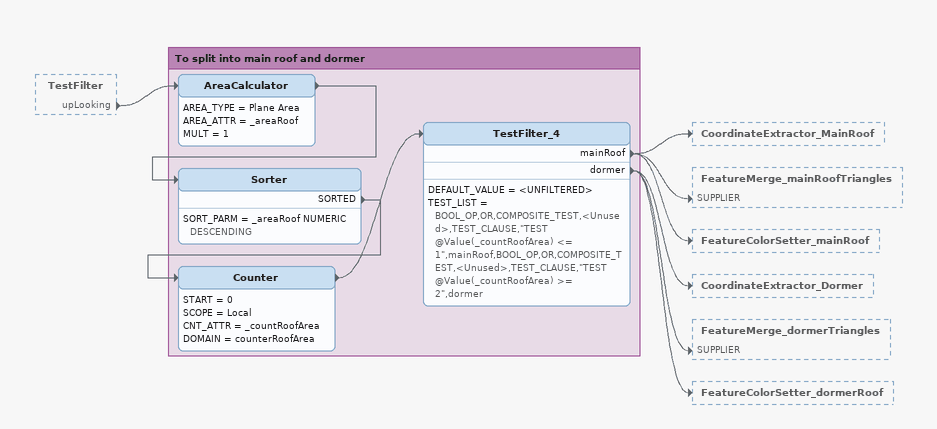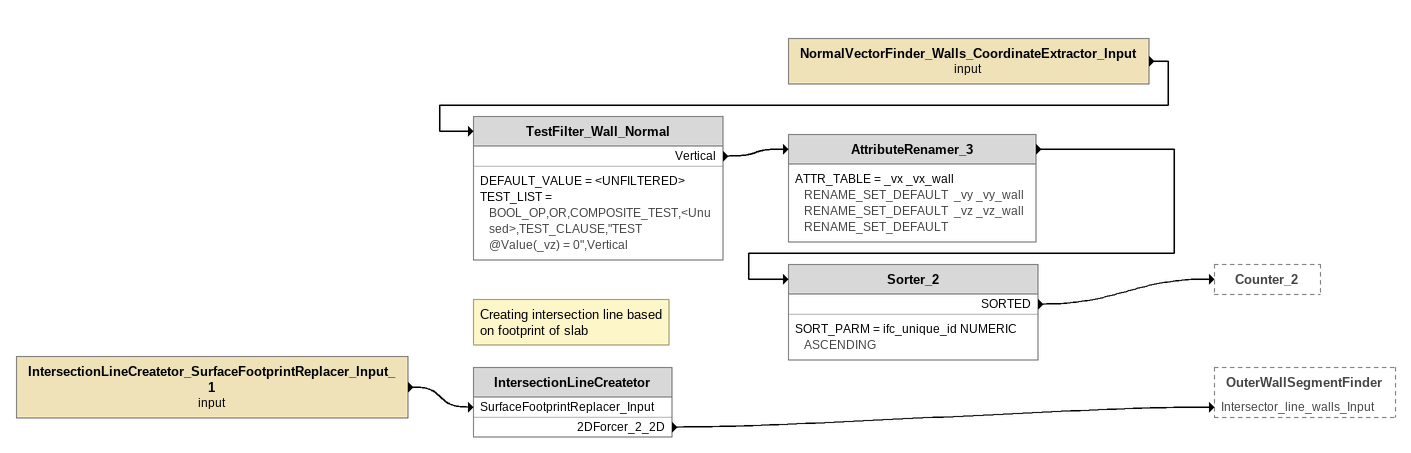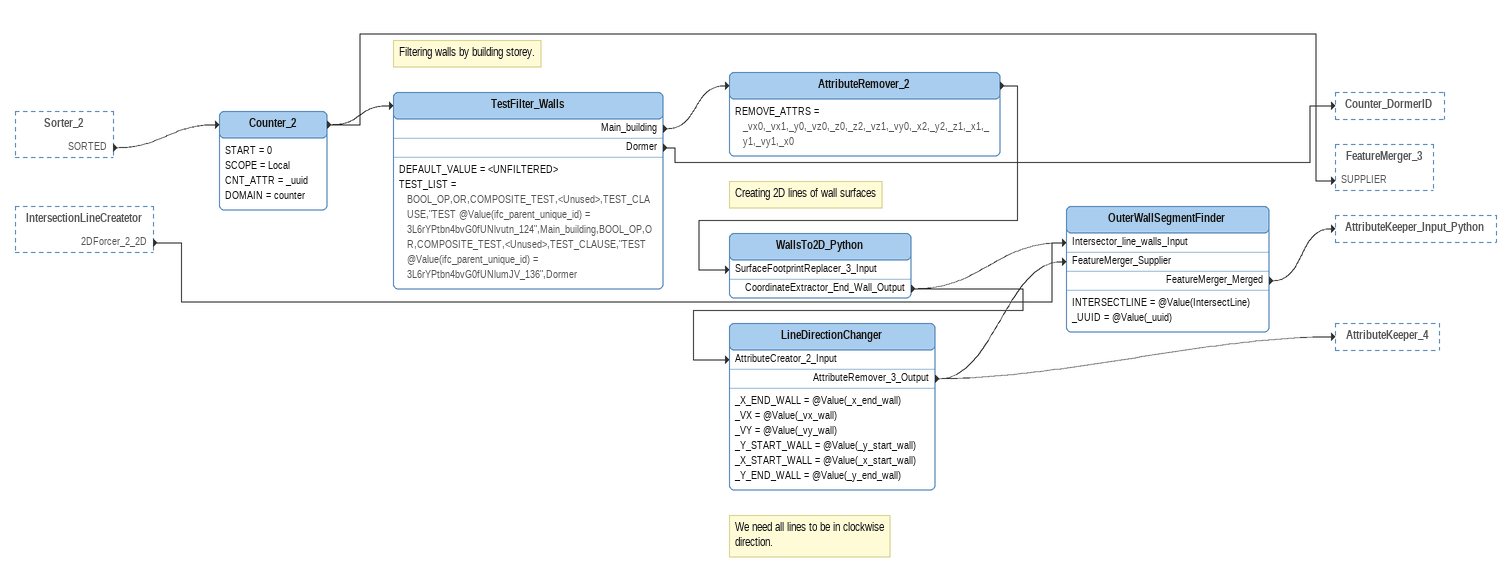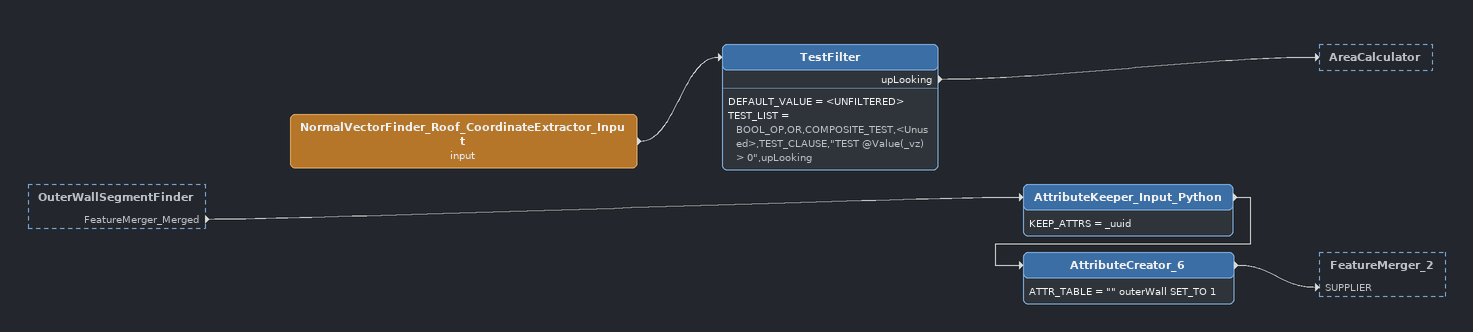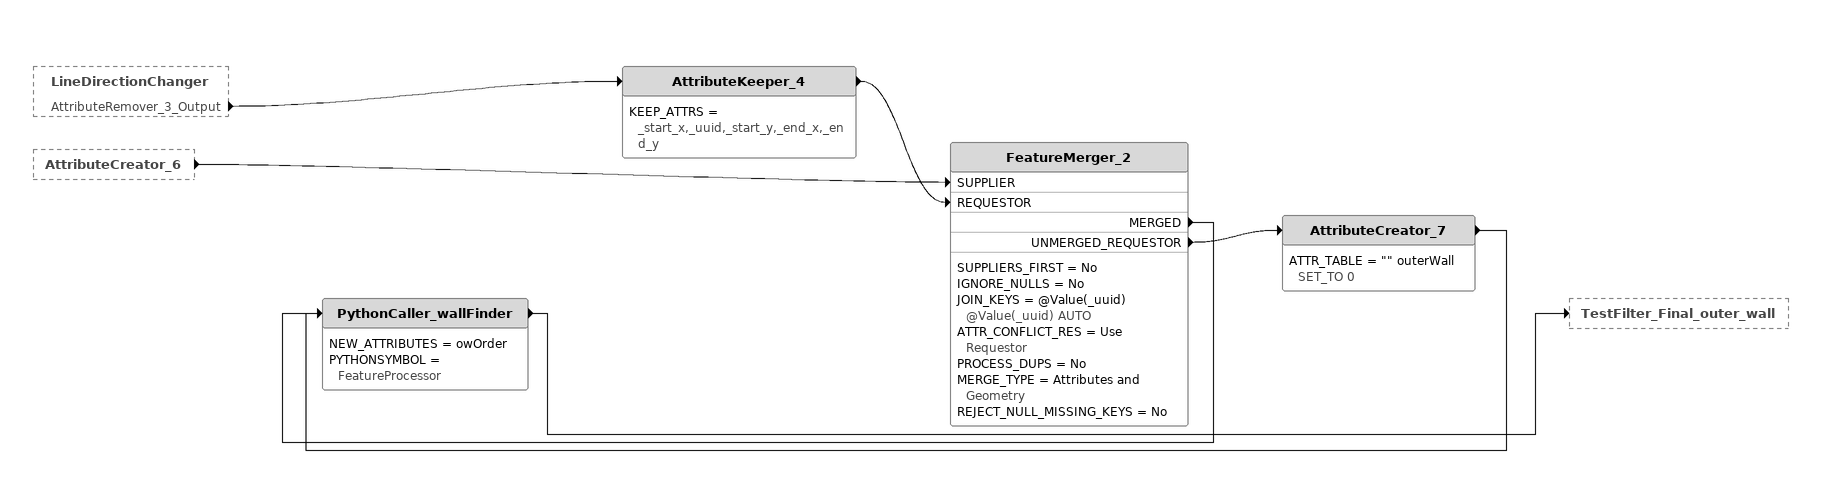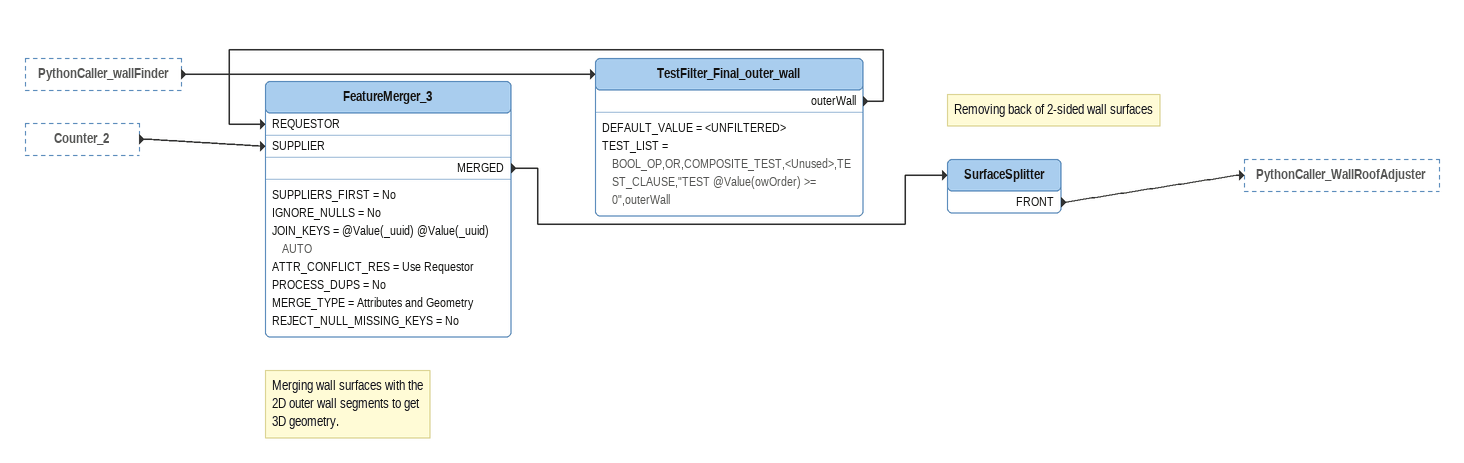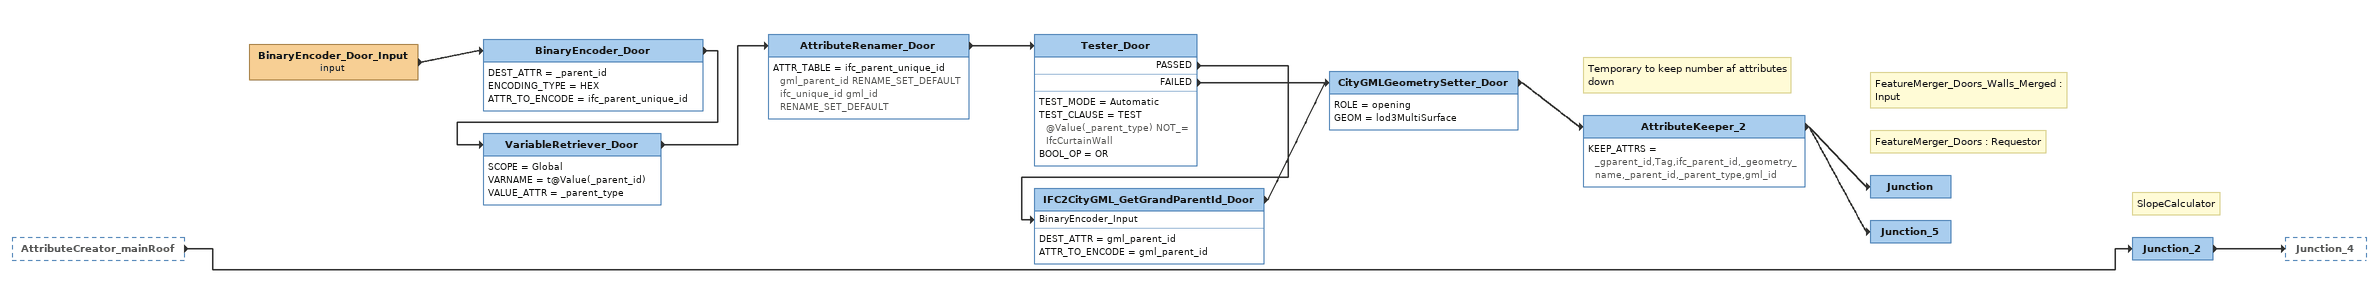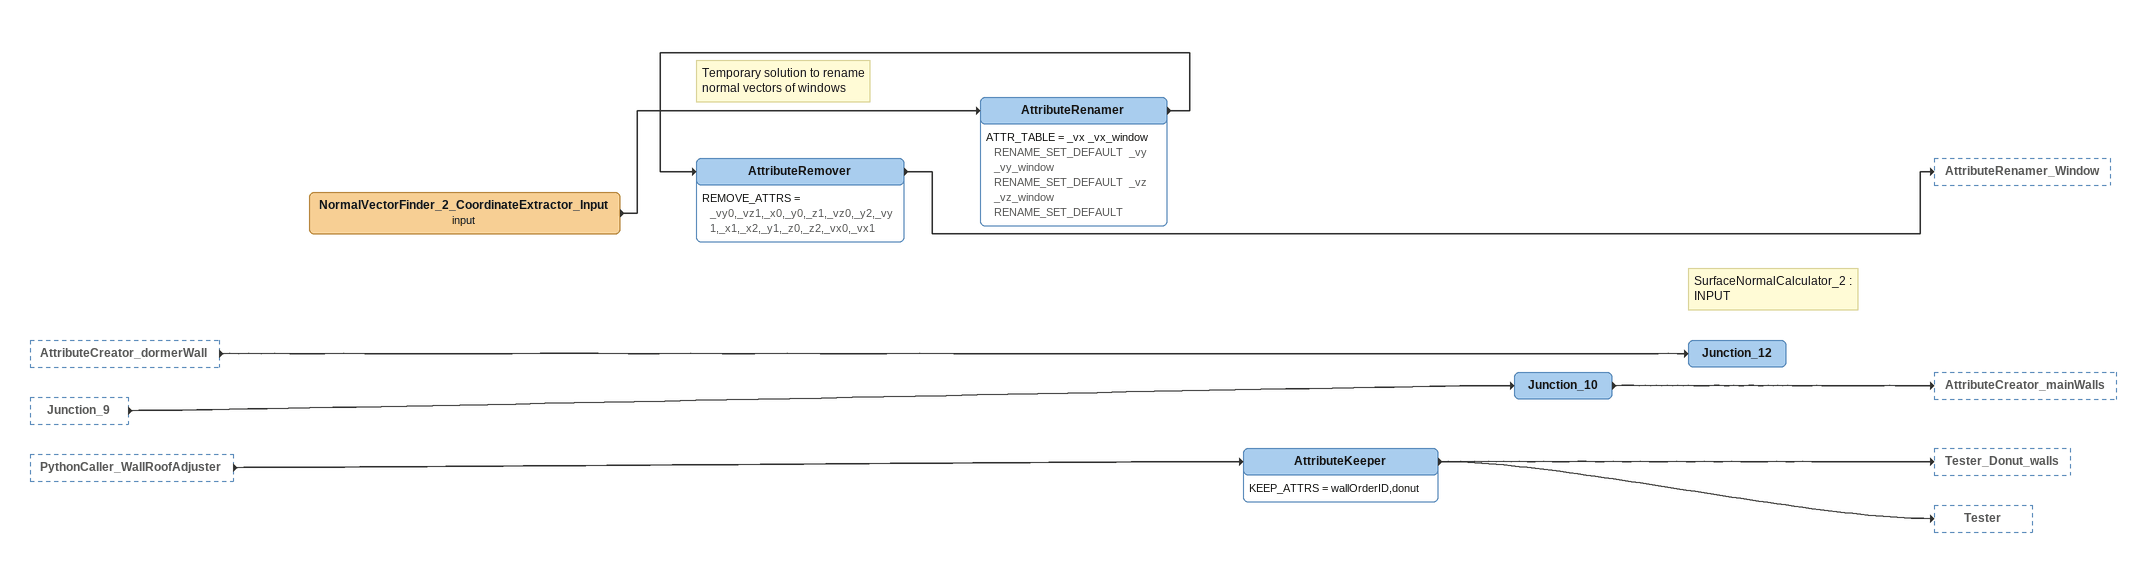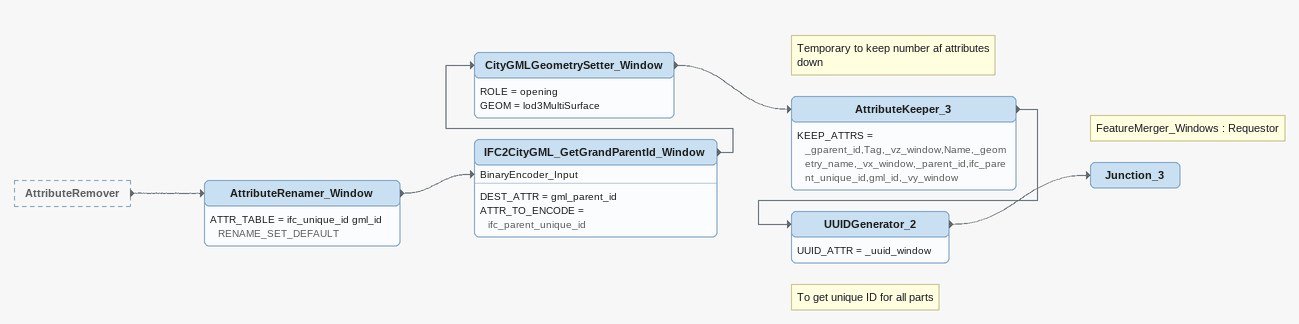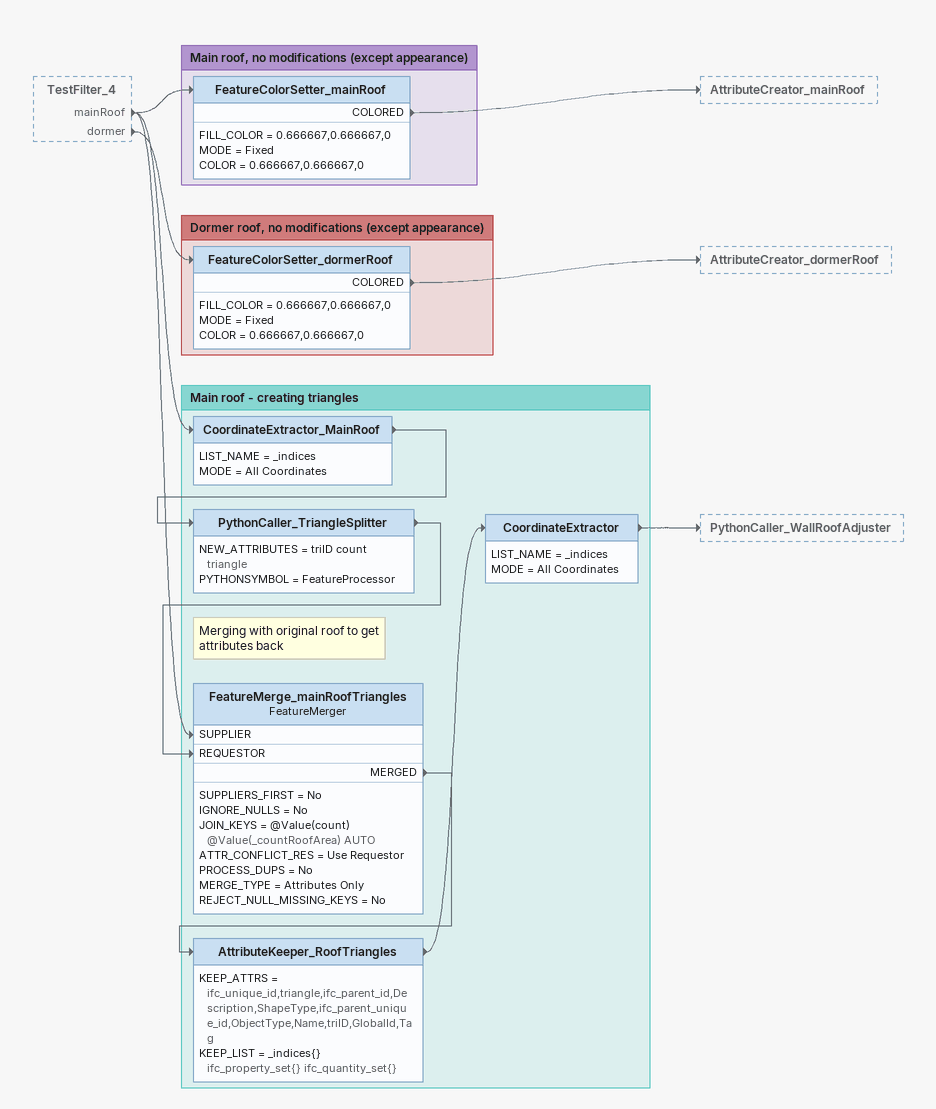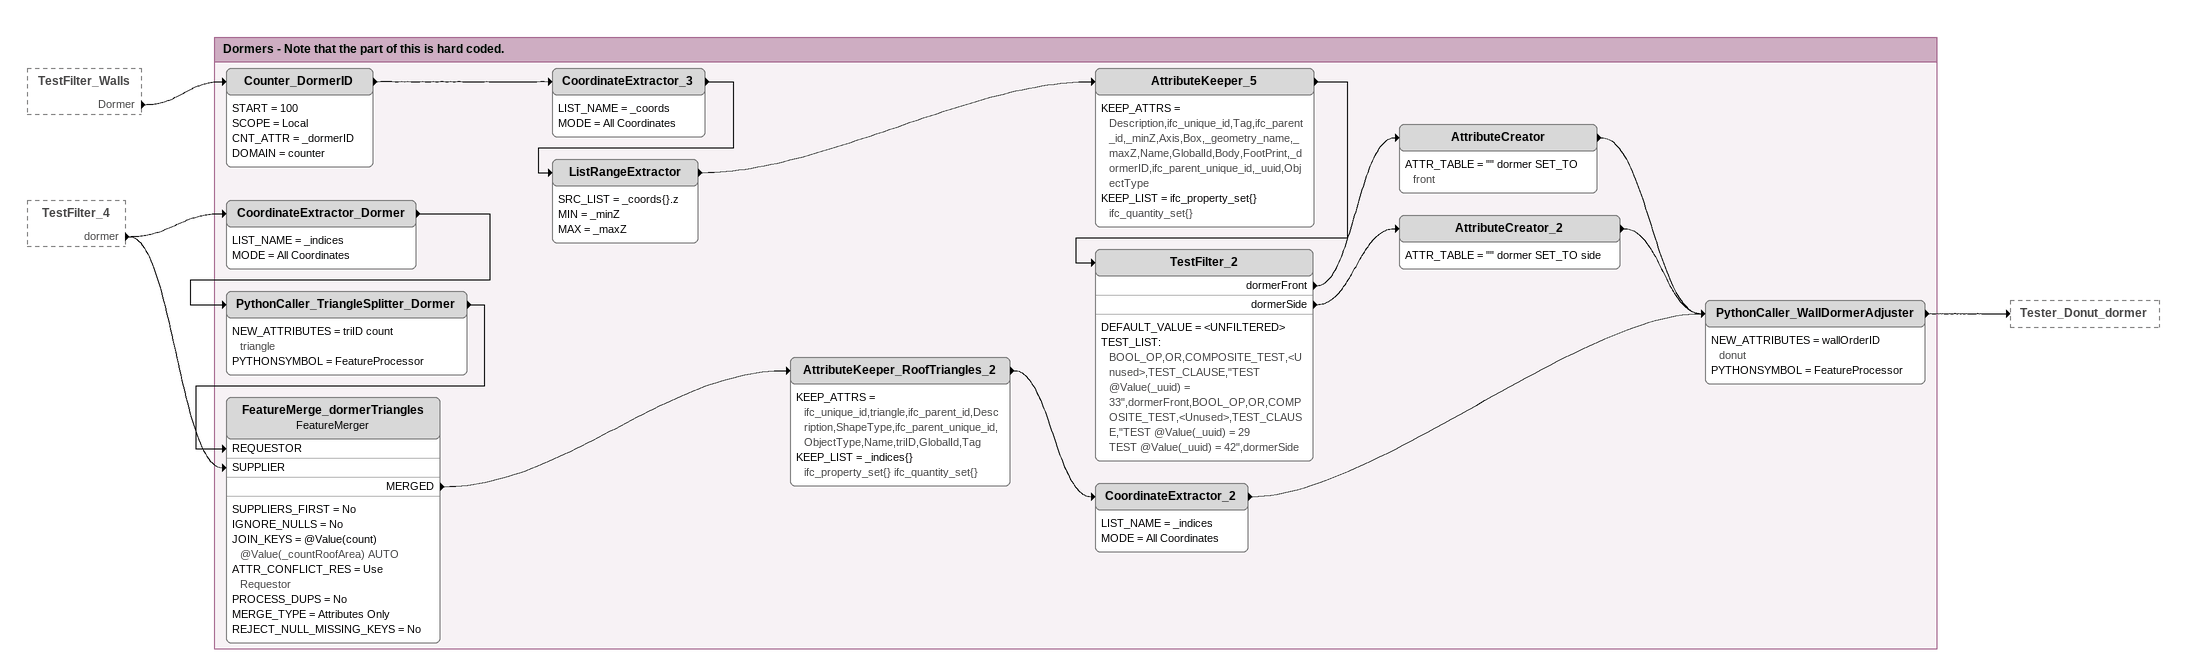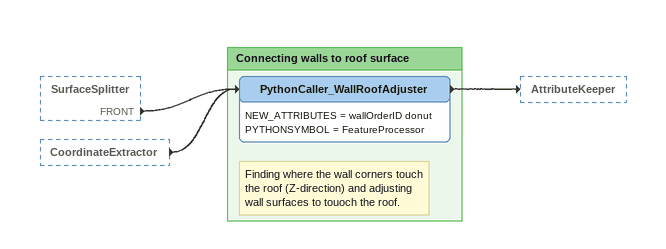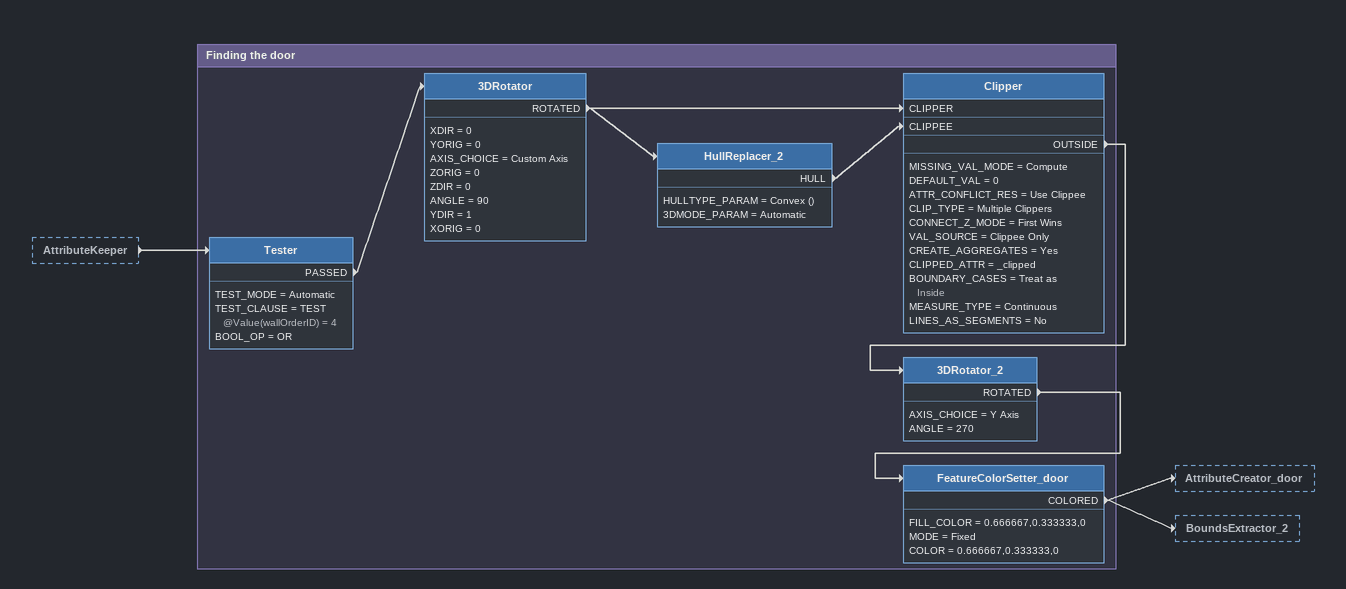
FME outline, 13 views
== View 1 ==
TestFilter [outside]
    upLooking -> AreaCalculator

Bookmark: To split into main roof and dormer
AreaCalculator
    AREA_TYPE = Plane Area
    AREA_ATTR = _areaRoof
    MULT = 1
    -> Sorter
Sorter
    SORT_PARM = _areaRoof NUMERIC DESCENDING
    SORTED -> Counter
Counter
    START = 0
    SCOPE = Local
    CNT_ATTR = _countRoofArea
    DOMAIN = counterRoofArea
    -> TestFilter_4
TestFilter_4
    DEFAULT_VALUE = <UNFILTERED>
    TEST_LIST = BOOL_OP,OR,COMPOSITE_TEST,<Unused>,TEST_CLAUSE,"TEST @Value(_countRoofArea) <= 1",mainRoof,BOOL_OP,OR,COMPOSITE_TEST,<Unused>,TEST_CLAUSE,"TEST @Value(_countRoofArea) >= 2",dormer
    mainRoof -> CoordinateExtractor_MainRoof
    mainRoof -> FeatureMerge_mainRoofTriangles [SUPPLIER]
    mainRoof -> FeatureColorSetter_mainRoof
    dormer -> CoordinateExtractor_Dormer
    dormer -> FeatureMerge_dormerTriangles [SUPPLIER]
    dormer -> FeatureColorSetter_dormerRoof

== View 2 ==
IntersectionLineCreatetor_SurfaceFootprintReplacer_Input_1 (input)
    -> IntersectionLineCreatetor [SurfaceFootprintReplacer_Input]
Note: Creating intersection line based / on footprint of slab
IntersectionLineCreatetor
    2DForcer_2_2D -> OuterWallSegmentFinder [Intersector_line_walls_Input]
NormalVectorFinder_Walls_CoordinateExtractor_Input (input)
    -> TestFilter_Wall_Normal
TestFilter_Wall_Normal
    DEFAULT_VALUE = <UNFILTERED>
    TEST_LIST = BOOL_OP,OR,COMPOSITE_TEST,<Unused>,TEST_CLAUSE,"TEST @Value(_vz) = 0",Vertical
    Vertical -> AttributeRenamer_3
AttributeRenamer_3
    ATTR_TABLE = _vx _vx_wall RENAME_SET_DEFAULT  _vy _vy_wall RENAME_SET_DEFAULT  _vz _vz_wall RENAME_SET_DEFAULT
    -> Sorter_2
Sorter_2
    SORT_PARM = ifc_unique_id NUMERIC ASCENDING
    SORTED -> Counter_2

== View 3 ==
Sorter_2 [outside]
    SORTED -> Counter_2
IntersectionLineCreatetor [outside]
    2DForcer_2_2D -> OuterWallSegmentFinder [Intersector_line_walls_Input]
Counter_2
    START = 0
    SCOPE = Local
    CNT_ATTR = _uuid
    DOMAIN = counter
    -> TestFilter_Walls
    -> FeatureMerger_3 [SUPPLIER]
Note: Filtering walls by building storey.
TestFilter_Walls
    DEFAULT_VALUE = <UNFILTERED>
    TEST_LIST = BOOL_OP,OR,COMPOSITE_TEST,<Unused>,TEST_CLAUSE,"TEST @Value(ifc_parent_unique_id) = 3L6rYPtbn4bvG0fUNlvutn_124",Main_building,BOOL_OP,OR,COMPOSITE_TEST,<Unused>,TEST_CLAUSE,"TEST @Value(ifc_parent_unique_id) = 3L6rYPtbn4bvG0fUNlumJV_136",Dormer
    Main_building -> AttributeRemover_2
    Dormer -> Counter_DormerID
AttributeRemover_2
    REMOVE_ATTRS = _vx0,_vx1,_y0,_vz0,_z0,_z2,_vz1,_vy0,_x2,_y2,_z1,_x1,_y1,_vy1,_x0
    -> WallsTo2D_Python [SurfaceFootprintReplacer_3_Input]
Note: Creating 2D lines of wall surfaces
WallsTo2D_Python
    CoordinateExtractor_End_Wall_Output -> LineDirectionChanger [AttributeCreator_2_Input]
    CoordinateExtractor_End_Wall_Output -> OuterWallSegmentFinder [Intersector_line_walls_Input]
Note: We need all lines to be in clockwise / direction.
LineDirectionChanger
    _X_END_WALL = @Value(_x_end_wall)
    _VX = @Value(_vx_wall)
    _VY = @Value(_vy_wall)
    _Y_START_WALL = @Value(_y_start_wall)
    _X_START_WALL = @Value(_x_start_wall)
    _Y_END_WALL = @Value(_y_end_wall)
    AttributeRemover_3_Output -> AttributeKeeper_4
    AttributeRemover_3_Output -> OuterWallSegmentFinder [FeatureMerger_Supplier]
OuterWallSegmentFinder
    INTERSECTLINE = @Value(IntersectLine)
    _UUID = @Value(_uuid)
    FeatureMerger_Merged -> AttributeKeeper_Input_Python

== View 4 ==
OuterWallSegmentFinder [outside]
    FeatureMerger_Merged -> AttributeKeeper_Input_Python
NormalVectorFinder_Roof_CoordinateExtractor_Input (input)
    -> TestFilter
TestFilter
    DEFAULT_VALUE = <UNFILTERED>
    TEST_LIST = BOOL_OP,OR,COMPOSITE_TEST,<Unused>,TEST_CLAUSE,"TEST @Value(_vz) > 0",upLooking
    upLooking -> AreaCalculator
AttributeKeeper_Input_Python
    KEEP_ATTRS = _uuid
    -> AttributeCreator_6
AttributeCreator_6
    ATTR_TABLE = "" outerWall SET_TO 1
    -> FeatureMerger_2 [SUPPLIER]

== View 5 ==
LineDirectionChanger [outside]
    AttributeRemover_3_Output -> AttributeKeeper_4
AttributeCreator_6 [outside]
    -> FeatureMerger_2 [SUPPLIER]
AttributeKeeper_4
    KEEP_ATTRS = _start_x,_uuid,_start_y,_end_x,_end_y
    -> FeatureMerger_2 [REQUESTOR]
FeatureMerger_2
    SUPPLIERS_FIRST = No
    IGNORE_NULLS = No
    JOIN_KEYS = @Value(_uuid) @Value(_uuid) AUTO
    ATTR_CONFLICT_RES = Use Requestor
    PROCESS_DUPS = No
    MERGE_TYPE = Attributes and Geometry
    REJECT_NULL_MISSING_KEYS = No
    MERGED -> PythonCaller_wallFinder
    UNMERGED_REQUESTOR -> AttributeCreator_7
AttributeCreator_7
    ATTR_TABLE = "" outerWall SET_TO 0
    -> PythonCaller_wallFinder
PythonCaller_wallFinder
    NEW_ATTRIBUTES = owOrder
    PYTHONSYMBOL = FeatureProcessor
    -> TestFilter_Final_outer_wall

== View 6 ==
PythonCaller_wallFinder [outside]
    -> TestFilter_Final_outer_wall
Counter_2 [outside]
    -> FeatureMerger_3 [SUPPLIER]
TestFilter_Final_outer_wall
    DEFAULT_VALUE = <UNFILTERED>
    TEST_LIST = BOOL_OP,OR,COMPOSITE_TEST,<Unused>,TEST_CLAUSE,"TEST @Value(owOrder) >= 0",outerWall
    outerWall -> FeatureMerger_3 [REQUESTOR]
Note: Merging wall surfaces with the / 2D outer wall segments to get / 3D geometry.
FeatureMerger_3
    SUPPLIERS_FIRST = No
    IGNORE_NULLS = No
    JOIN_KEYS = @Value(_uuid) @Value(_uuid) AUTO
    ATTR_CONFLICT_RES = Use Requestor
    PROCESS_DUPS = No
    MERGE_TYPE = Attributes and Geometry
    REJECT_NULL_MISSING_KEYS = No
    MERGED -> SurfaceSplitter
Note: Removing back of 2-sided wall surfaces
SurfaceSplitter
    FRONT -> PythonCaller_WallRoofAdjuster

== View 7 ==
AttributeCreator_mainRoof [outside]
    -> Junction_2
Note: SlopeCalculator
Junction_2
    -> Junction_4
BinaryEncoder_Door_Input (input)
    -> BinaryEncoder_Door
BinaryEncoder_Door
    DEST_ATTR = _parent_id
    ENCODING_TYPE = HEX
    ATTR_TO_ENCODE = ifc_parent_unique_id
    -> VariableRetriever_Door
VariableRetriever_Door
    SCOPE = Global
    VARNAME = t@Value(_parent_id)
    VALUE_ATTR = _parent_type
    -> AttributeRenamer_Door
AttributeRenamer_Door
    ATTR_TABLE = ifc_parent_unique_id gml_parent_id RENAME_SET_DEFAULT  ifc_unique_id gml_id RENAME_SET_DEFAULT
    -> Tester_Door
Tester_Door
    TEST_MODE = Automatic
    TEST_CLAUSE = TEST @Value(_parent_type) NOT_= IfcCurtainWall
    BOOL_OP = OR
    PASSED -> IFC2CityGML_GetGrandParentId_Door [BinaryEncoder_Input]
    FAILED -> CityGMLGeometrySetter_Door
IFC2CityGML_GetGrandParentId_Door
    DEST_ATTR = gml_parent_id
    ATTR_TO_ENCODE = gml_parent_id
    -> CityGMLGeometrySetter_Door
CityGMLGeometrySetter_Door
    ROLE = opening
    GEOM = lod3MultiSurface
    -> AttributeKeeper_2
Note: Temporary to keep number af attributes down
AttributeKeeper_2
    KEEP_ATTRS = _gparent_id,Tag,ifc_parent_id,_geometry_name,_parent_id,_parent_type,gml_id
    -> Junction
    -> Junction_5
Note: FeatureMerger_Doors_Walls_Merged : Input
Junction
Note: FeatureMerger_Doors : Requestor
Junction_5

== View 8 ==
AttributeCreator_dormerWall [outside]
    -> Junction_12
Junction_9 [outside]
    -> Junction_10
PythonCaller_WallRoofAdjuster [outside]
    -> AttributeKeeper
Note: SurfaceNormalCalculator_2 : INPUT
Junction_12
AttributeKeeper
    KEEP_ATTRS = wallOrderID,donut
    -> Tester_Donut_walls
    -> Tester
Junction_10
    -> AttributeCreator_mainWalls
NormalVectorFinder_2_CoordinateExtractor_Input (input)
    -> AttributeRenamer
Note: Temporary solution to rename normal vectors of windows
AttributeRenamer
    ATTR_TABLE = _vx _vx_window RENAME_SET_DEFAULT  _vy _vy_window RENAME_SET_DEFAULT  _vz _vz_window RENAME_SET_DEFAULT
    -> AttributeRemover
AttributeRemover
    REMOVE_ATTRS = _vy0,_vz1,_x0,_y0,_z1,_vz0,_y2,_vy1,_x1,_x2,_y1,_z0,_z2,_vx0,_vx1
    -> AttributeRenamer_Window

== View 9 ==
AttributeRemover [outside]
    -> AttributeRenamer_Window
AttributeRenamer_Window
    ATTR_TABLE = ifc_unique_id gml_id RENAME_SET_DEFAULT
    -> IFC2CityGML_GetGrandParentId_Window [BinaryEncoder_Input]
IFC2CityGML_GetGrandParentId_Window
    DEST_ATTR = gml_parent_id
    ATTR_TO_ENCODE = ifc_parent_unique_id
    -> CityGMLGeometrySetter_Window
CityGMLGeometrySetter_Window
    ROLE = opening
    GEOM = lod3MultiSurface
    -> AttributeKeeper_3
Note: Temporary to keep number af attributes down
AttributeKeeper_3
    KEEP_ATTRS = _gparent_id,Tag,_vz_window,Name,_geometry_name,_vx_window,_parent_id,ifc_parent_unique_id,gml_id,_vy_window
    -> UUIDGenerator_2
Note: To get unique ID for all parts
UUIDGenerator_2
    UUID_ATTR = _uuid_window
    -> Junction_3
Note: FeatureMerger_Windows : Requestor
Junction_3

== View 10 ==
TestFilter_4 [outside]
    mainRoof -> CoordinateExtractor_MainRoof
    mainRoof -> FeatureMerge_mainRoofTriangles [SUPPLIER]
    mainRoof -> FeatureColorSetter_mainRoof
    dormer -> FeatureColorSetter_dormerRoof

Bookmark: Main roof, no modifications (except appearance)
FeatureColorSetter_mainRoof
    FILL_COLOR = 0.666667,0.666667,0
    MODE = Fixed
    COLOR = 0.666667,0.666667,0
    COLORED -> AttributeCreator_mainRoof

Bookmark: Dormer roof, no modifications (except appearance)
FeatureColorSetter_dormerRoof
    FILL_COLOR = 0.666667,0.666667,0
    MODE = Fixed
    COLOR = 0.666667,0.666667,0
    COLORED -> AttributeCreator_dormerRoof

Bookmark: Main roof - creating triangles
CoordinateExtractor_MainRoof
    LIST_NAME = _indices
    MODE = All Coordinates
    -> PythonCaller_TriangleSplitter
PythonCaller_TriangleSplitter
    NEW_ATTRIBUTES = triID count triangle
    PYTHONSYMBOL = FeatureProcessor
    -> FeatureMerge_mainRoofTriangles [REQUESTOR]
Note: Merging with original roof to get attributes back
FeatureMerge_mainRoofTriangles: FeatureMerger
    SUPPLIERS_FIRST = No
    IGNORE_NULLS = No
    JOIN_KEYS = @Value(count) @Value(_countRoofArea) AUTO
    ATTR_CONFLICT_RES = Use Requestor
    PROCESS_DUPS = No
    MERGE_TYPE = Attributes Only
    REJECT_NULL_MISSING_KEYS = No
    MERGED -> AttributeKeeper_RoofTriangles
AttributeKeeper_RoofTriangles
    KEEP_ATTRS = ifc_unique_id,triangle,ifc_parent_id,Description,ShapeType,ifc_parent_unique_id,ObjectType,Name,triID,GlobalId,Tag
    KEEP_LIST = _indices{} ifc_property_set{} ifc_quantity_set{}
    -> CoordinateExtractor
CoordinateExtractor
    LIST_NAME = _indices
    MODE = All Coordinates
    -> PythonCaller_WallRoofAdjuster

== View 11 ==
TestFilter_Walls [outside]
    Dormer -> Counter_DormerID
TestFilter_4 [outside]
    dormer -> CoordinateExtractor_Dormer
    dormer -> FeatureMerge_dormerTriangles [SUPPLIER]

Bookmark: Dormers - Note that the part of this is hard coded.
CoordinateExtractor_Dormer
    LIST_NAME = _indices
    MODE = All Coordinates
    -> PythonCaller_TriangleSplitter_Dormer
PythonCaller_TriangleSplitter_Dormer
    NEW_ATTRIBUTES = triID count triangle
    PYTHONSYMBOL = FeatureProcessor
    -> FeatureMerge_dormerTriangles [REQUESTOR]
FeatureMerge_dormerTriangles: FeatureMerger
    SUPPLIERS_FIRST = No
    IGNORE_NULLS = No
    JOIN_KEYS = @Value(count) @Value(_countRoofArea) AUTO
    ATTR_CONFLICT_RES = Use Requestor
    PROCESS_DUPS = No
    MERGE_TYPE = Attributes Only
    REJECT_NULL_MISSING_KEYS = No
    MERGED -> AttributeKeeper_RoofTriangles_2
AttributeKeeper_RoofTriangles_2
    KEEP_ATTRS = ifc_unique_id,triangle,ifc_parent_id,Description,ShapeType,ifc_parent_unique_id,ObjectType,Name,triID,GlobalId,Tag
    KEEP_LIST = _indices{} ifc_property_set{} ifc_quantity_set{}
    -> CoordinateExtractor_2
CoordinateExtractor_2
    LIST_NAME = _indices
    MODE = All Coordinates
    -> PythonCaller_WallDormerAdjuster
Counter_DormerID
    START = 100
    SCOPE = Local
    CNT_ATTR = _dormerID
    DOMAIN = counter
    -> CoordinateExtractor_3
CoordinateExtractor_3
    LIST_NAME = _coords
    MODE = All Coordinates
    -> ListRangeExtractor
ListRangeExtractor
    SRC_LIST = _coords{}.z
    MIN = _minZ
    MAX = _maxZ
    -> AttributeKeeper_5
AttributeKeeper_5
    KEEP_ATTRS = Description,ifc_unique_id,Tag,ifc_parent_id,_minZ,Axis,Box,_geometry_name,_maxZ,Name,GlobalId,Body,FootPrint,_dormerID,ifc_parent_unique_id,_uuid,ObjectType
    KEEP_LIST = ifc_property_set{} ifc_quantity_set{}
    -> TestFilter_2
TestFilter_2
    DEFAULT_VALUE = <UNFILTERED>
    TEST_LIST:
      BOOL_OP,OR,COMPOSITE_TEST,<Unused>,TEST_CLAUSE,"TEST @Value(_uuid) = 33",dormerFront,BOOL_OP,OR,COMPOSITE_TEST,<Unused>,TEST_CLAUSE,"TEST @Value(_uuid) = 29
      TEST @Value(_uuid) = 42",dormerSide
    dormerFront -> AttributeCreator
    dormerSide -> AttributeCreator_2
AttributeCreator
    ATTR_TABLE = "" dormer SET_TO front
    -> PythonCaller_WallDormerAdjuster
AttributeCreator_2
    ATTR_TABLE = "" dormer SET_TO side
    -> PythonCaller_WallDormerAdjuster
PythonCaller_WallDormerAdjuster
    NEW_ATTRIBUTES = wallOrderID donut
    PYTHONSYMBOL = FeatureProcessor
    -> Tester_Donut_dormer

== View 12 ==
SurfaceSplitter [outside]
    FRONT -> PythonCaller_WallRoofAdjuster
CoordinateExtractor [outside]
    -> PythonCaller_WallRoofAdjuster

Bookmark: Connecting walls to roof surface
Note: Finding where the wall corners touch / the roof (Z-direction) and adjusting / wall surfaces to touoch the roof.
PythonCaller_WallRoofAdjuster
    NEW_ATTRIBUTES = wallOrderID donut
    PYTHONSYMBOL = FeatureProcessor
    -> AttributeKeeper

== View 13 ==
AttributeKeeper [outside]
    -> Tester

Bookmark: Finding the door
Tester
    TEST_MODE = Automatic
    TEST_CLAUSE = TEST @Value(wallOrderID) = 4
    BOOL_OP = OR
    PASSED -> 3DRotator
3DRotator
    XDIR = 0
    YORIG = 0
    AXIS_CHOICE = Custom Axis
    ZORIG = 0
    ZDIR = 0
    ANGLE = 90
    YDIR = 1
    XORIG = 0
    ROTATED -> HullReplacer_2
    ROTATED -> Clipper [CLIPPER]
HullReplacer_2
    HULLTYPE_PARAM = Convex ()
    3DMODE_PARAM = Automatic
    HULL -> Clipper [CLIPPEE]
Clipper
    MISSING_VAL_MODE = Compute
    DEFAULT_VAL = 0
    ATTR_CONFLICT_RES = Use Clippee
    CLIP_TYPE = Multiple Clippers
    CONNECT_Z_MODE = First Wins
    VAL_SOURCE = Clippee Only
    CREATE_AGGREGATES = Yes
    CLIPPED_ATTR = _clipped
    BOUNDARY_CASES = Treat as Inside
    MEASURE_TYPE = Continuous
    LINES_AS_SEGMENTS = No
    OUTSIDE -> 3DRotator_2
3DRotator_2
    AXIS_CHOICE = Y Axis
    ANGLE = 270
    ROTATED -> FeatureColorSetter_door
FeatureColorSetter_door
    FILL_COLOR = 0.666667,0.333333,0
    MODE = Fixed
    COLOR = 0.666667,0.333333,0
    COLORED -> AttributeCreator_door
    COLORED -> BoundsExtractor_2
